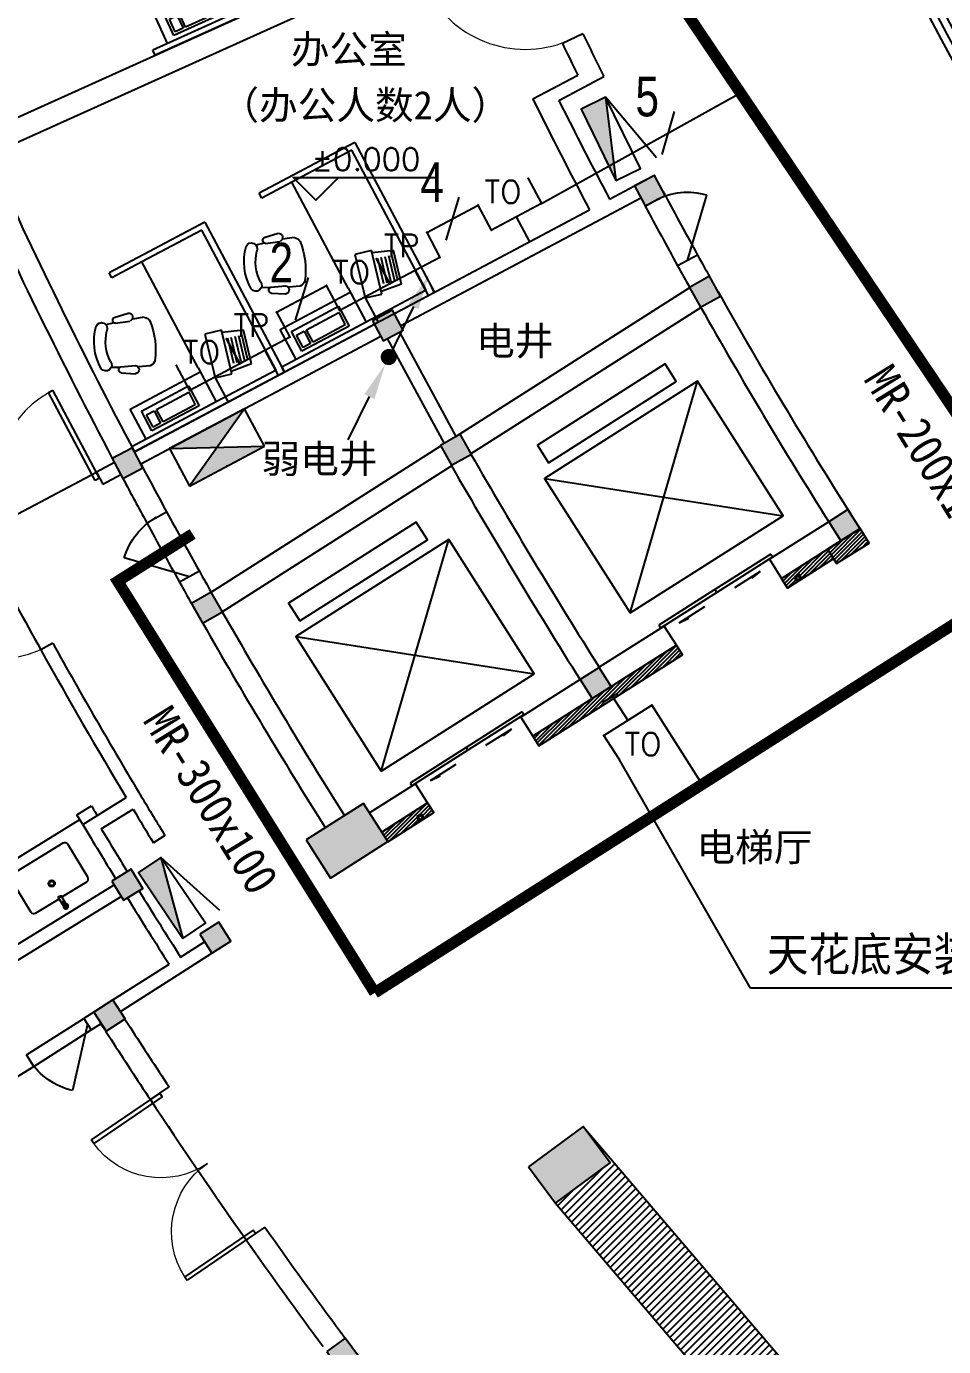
# Model space of a CAD drawing. Extents: x 13680 to 1640314, y -473492 to 65390.
# Drawn here: x 1358369 to 1366464, y -323624 to -311968 of the extents above; entities that cross this region are included whole.
import ezdxf
from ezdxf.enums import TextEntityAlignment as Align

# ---------------------------------------------------------------- set-up
doc = ezdxf.new("R2010")
doc.units = 0
doc.header["$LTSCALE"] = 1000
doc.header["$MEASUREMENT"] = 0
doc.linetypes.add('DASH', pattern=[0.35, 0.25, -0.1])
for name, color, linetype in [('0-桥架', 120, 'Continuous'), ('0-电气文字', 6, 'Continuous'), ('AXIS', 1, 'Continuous'), ('COLUMN', 255, 'Continuous'), ('DIM-照明', 3, 'Continuous'), ('door', 2, 'Continuous'), ('EQUIP-消防', 241, 'Continuous'), ('EQUIP-通讯', 6, 'Continuous'), ('PUB_HATCH', 8, 'Continuous'), ('S-提资20140812', 6, 'Continuous'), ('S-消防器材提资', 2, 'Continuous'), ('TEL_TEXT', 7, 'Continuous'), ('WALL', 255, 'Continuous'), ('WINDOW', 2, 'Continuous'), ('WIRE-照明', 120, 'Continuous'), ('卫生间洁具', 8, 'Continuous'), ('室外建筑', 8, 'Continuous'), ('装修家具', 8, 'Continuous')]:
    doc.layers.add(name, color=color, linetype=linetype)
doc.layers.add('04071 FF-TXT', color=3, linetype='Continuous', lineweight=25)
doc.styles.add('-宋体', font='', dxfattribs={"width": 1.3})
doc.styles.add('_TCH_DIM_T3', font='SIMPLEX', dxfattribs={"width": 0.705882, "bigfont": 'GBCBIG'})
doc.styles.add('_TEL_DIM', font='SIMPLEX', dxfattribs={"width": 0.8, "height": 3.5, "bigfont": 'HZTXT'})
doc.styles.add('IN-C', font='')
doc.styles.add('IN-E', font='simplex.shx')
doc.styles.get("Standard").update_dxf_attribs({"font": 'haiwenrs.shx', "bigfont": 'hztxt.shx'})
doc.styles.get('-宋体').set_extended_font_data('NSimSun')
doc.styles.get('IN-C').set_extended_font_data('SimSun')
doc.linetypes.add('FENCELINE1', pattern='A,0.25,-0.1,[133,ltypeshp.shx,S=0.1,R=0,X=-0.1,Y=0],-0.1,1', length=1.45)
doc.dimstyles.new('_TCH_ARROW&&100', dxfattribs={"dimtxt": 297.5, "dimasz": 200, "dimexe": 250, "dimexo": 300, "dimgap": 126.25, "dimtad": 1, "dimdec": 0, "dimzin": 0, "dimdsep": 46, "dimtxsty": '_TCH_DIM_T3', "dimcen": 0.09, "dimclrt": 7, "dimazin": 2, "dimtfac": 1, "dimtdec": 0, "dimtix": 1, "dimtmove": 2, "dimatfit": 3, "dimfxl": 1, "dimtolj": 1, "dimtzin": 0, "dimarcsym": 0})

# ---------------------------------------------------------------- blocks, each defined once
blk = doc.blocks.new('A$C59BC2475')
at = {"layer": '卫生间洁具', "color": 8}
for p, q in [((42, 238), (76, 162)), ((15, 226), (50, 150))]:
    blk.add_line(p, q, dxfattribs=at)
for radius in [28.6, 19]:
    blk.add_circle((120, 29), radius, dxfattribs=at)
for centre, radius, start, end in [((22, 247), 21.9, 303.7888, 284.8126), ((22, 247), 11.7, 310.7142, 277.8871), ((22, 247), 10.2, 312.6958, 275.9055), ((23, 245), 2.73, 24.3007, 204.3007), ((298, 344), 295, 199.8088, 208.7925), ((-234, 104), 295, 19.8088, 28.7925), ((42, 203), 2.73, 204.3007, 24.3007)]:
    blk.add_arc(centre, radius, start, end, dxfattribs=at)
at = {"layer": '卫生间洁具', "color": 8, "extrusion": (-1.1128e-26, -1.18513e-26, -1)}
for centre in [(59, 165), (59, 164), (63, 156)]:
    blk.add_ellipse(centre, major_axis=(-13.3, -6), ratio=0.448066, start_param=3.141593, end_param=6.283185, dxfattribs=at)
blk = doc.blocks.new('A$C3ECB1412')
at = {"layer": '装修家具', "color": 8}
for p, q in [((0, 1500), (0, 0)), ((0, 1500), (0, 0)), ((1500, 1500), (0, 1500)), ((0, 1500), (50, 1500)), ((50, 1444), (50, 844)), ((50, 1444), (1450, 1444)), ((1450, 1444), (1450, 844)), ((1500, 1500), (1500, 544)), ((201, 1278), (496, 1355)), ((244, 1263), (466, 1322)), ((250, 1237), (473, 1295)), ((496, 1355), (567, 1176)), ((201, 1278), (227, 1087)), ((205, 1083), (588, 1184)), ((259, 1205), (482, 1263)), ((268, 1171), (491, 1229)), ((276, 1140), (499, 1199)), ((588, 1184), (626, 1037)), ((243, 937), (205, 1083)), ((626, 1037), (243, 937)), ((50, 844), (50, 0)), ((50, 844), (50, 0)), ((390, 844), (50, 844)), ((350, 144), (350, 844)), ((390, 844), (1450, 844)), ((1450, 844), (1450, 544)), ((90, 695), (90, 223)), ((289, 695), (90, 695)), ((115, 670), (115, 347)), ((239, 670), (115, 670)), ((239, 347), (239, 670)), ((289, 223), (289, 695)), ((1008, 635), (1043, 536)), ((605, 480), (646, 383)), ((1081, 386), (1038, 507)), ((1132, 400), (1108, 527)), ((1450, 544), (1500, 544)), ((719, 246), (669, 365)), ((1088, 377), (1108, 304)), ((115, 347), (239, 347)), ((239, 323), (115, 323)), ((115, 323), (115, 248)), ((115, 248), (239, 248)), ((239, 248), (239, 323)), ((671, 223), (604, 333)), ((719, 236), (753, 168)), ((50, 144), (350, 144)), ((90, 223), (289, 223)), ((0, 0), (50, 0))]:
    blk.add_line(p, q, dxfattribs=at)
for centre, radius, start, end in [((1036, -39), 708, 96.8246, 125.3087), ((950, 594), 70.3, 35.575, 88.634), ((675, 488), 70.3, 133.4994, 186.5584), ((1074, 512), 36.8, 24.5799, 187.0599), ((639, 344), 36.8, 35.0735, 197.5535), ((1104, 401), 27.9, 213.3494, 358.8432), ((691, 242), 27.9, 223.2902, 8.784), ((797, 582), 394, 270.7801, 311.3533), ((1098, 254), 51.9, 322.3317, 140.7492), ((795, 137), 51.9, 81.3842, 259.8017), ((800, 575), 489, 268.3277, 313.8056)]:
    blk.add_arc(centre, radius, start, end, dxfattribs=at)
blk = doc.blocks.new('A$C03587EE0')
at = {"layer": '装修家具', "color": 8}
for p, q in [((452, 493), (71, 487)), ((478, 538), (131, 533)), ((458, 49), (78, 44)), ((486, 5), (138, 0))]:
    blk.add_line(p, q, dxfattribs=at)
for centre, radius, start, end in [((72, 433), 54, 90.7938, 166.8568), ((750, 275), 660, 161.17, 200.4176), ((178, 511), 57.9, 164.7793, 203.647), ((131, 524), 9, 90.7938, 164.7793), ((452, 439), 54, 24.9428, 90.7938), ((478, 529), 9, 16.8083, 90.7938), ((432, 515), 57.9, 328.4736, 16.8083), ((750, 275), 750, 166.8568, 194.7308), ((81, 266), 464, 336.6448, 24.9428), ((77, 98), 54, 194.7308, 270.7938), ((185, 23), 57.9, 157.9406, 196.8083), ((138, 9), 9, 196.8083, 270.7938), ((457, 103), 54, 270.7938, 336.6448), ((485, 14), 9, 270.7938, 344.7793), ((438, 27), 57.9, 344.7793, 33.114)]:
    blk.add_arc(centre, radius, start, end, dxfattribs=at)
blk = doc.blocks.new('A$C40867F42')
at = {"layer": '装修家具', "color": 8}
blk.add_lwpolyline([(-40032, -14249), (-38832, -14249), (-38832, -11763), (-40032, -11763)], close=True, dxfattribs=at)
at = {"layer": '装修家具', "color": 8, "xscale": -1}
for p, rotation in [((-39173, -11164), 90.793803449409), ((-40630, -12003), 180.7938034227225), ((-40630, -12749), 180.7938034227225), ((-40630, -13495), 180.7938034227225)]:
    blk.add_blockref('A$C03587EE0', p, dxfattribs=dict(at, rotation=rotation))
at = {"layer": '装修家具', "color": 8}
for p, rotation in [((-38234, -12003), 179.2061965576802), ((-38233, -12749), 179.2061965576802), ((-38233, -13495), 179.2061965576802), ((-39173, -14847), 89.20619653099655)]:
    blk.add_blockref('A$C03587EE0', p, dxfattribs=dict(at, rotation=rotation))
blk = doc.blocks.new('A$C0A380173')
at = {"layer": '装修家具', "color": 8, "xscale": -1, "rotation": 298.0000027539319}
for p in [(2411, -1838), (1087, -2542)]:
    blk.add_blockref('A$C3ECB1412', p, dxfattribs=at)
blk = doc.blocks.new('xfx-gz')
at = {"layer": 'S-消防器材提资'}
blk.add_hatch(color=8, dxfattribs=at).paths.add_polyline_path([(0, 240), (0, 0), (700, 0)])
at = {"layer": 'S-消防器材提资', "color": 8}
for p, q in [((678, 408), (0, 240)), ((0, 240), (700, 0))]:
    blk.add_line(p, q, dxfattribs=at)
blk.add_lwpolyline([(700, 0), (700, 240), (0, 240), (0, 0)], close=True, dxfattribs=at)
blk = doc.blocks.new('*D122')
at = {"layer": 'AXIS', "color": 0, "lineweight": -2, "transparency": 16777216}
for p, q in [((1348110, -308695), (1345758, -309379)), ((1350887, -316223), (1348654, -317231))]:
    blk.add_line(p, q, dxfattribs=at)
blk.add_arc((1402655, -292849), 59000, 196.39422, 204.10568, dxfattribs=at)
at = {"layer": 'AXIS', "color": 0, "transparency": 16777216}
for points in [[(1346022, -309510), (1346086, -309492), (1345998, -309309)], [(1348831, -316932), (1348770, -316959), (1348882, -317128)]]:
    blk.add_solid(points, dxfattribs=at)
at = {"layer": 'Defpoints', "color": 0, "transparency": 16777216}
for p in [(1402655, -292849), (1348398, -308612), (1346836, -311960), (1351161, -316099)]:
    blk.add_point(p, dxfattribs=at)
at = {"layer": 'AXIS', "color": 7, "transparency": 16777216, "insert": (1347560, -313174), "char_height": 297.5, "attachment_point": 5, "rotation": 290.25, "style": '_TCH_DIM_T3'}
blk.add_mtext('\\A1;8.1°', dxfattribs=at)
blk = doc.blocks.new('*D123')
at = {"layer": 'AXIS', "color": 0, "lineweight": -2, "transparency": 16777216}
for p, q in [((1350887, -316223), (1348654, -317231)), ((1354697, -323284), (1352629, -324596))]:
    blk.add_line(p, q, dxfattribs=at)
blk.add_arc((1402655, -292849), 59000, 204.49413, 212.20578, dxfattribs=at)
at = {"layer": 'AXIS', "color": 0, "transparency": 16777216}
for points in [[(1348934, -317324), (1348995, -317296), (1348882, -317128)], [(1352761, -324276), (1352705, -324311), (1352840, -324462)]]:
    blk.add_solid(points, dxfattribs=at)
at = {"layer": 'Defpoints', "color": 0, "transparency": 16777216}
for p in [(1402655, -292849), (1351161, -316099), (1350086, -319634), (1354951, -323123)]:
    blk.add_point(p, dxfattribs=at)
at = {"layer": 'AXIS', "color": 7, "transparency": 16777216, "insert": (1350973, -320735), "char_height": 297.5, "attachment_point": 5, "rotation": 298.35, "style": '_TCH_DIM_T3'}
blk.add_mtext('\\A1;8.1°', dxfattribs=at)
blk = doc.blocks.new('*D124')
at = {"layer": 'AXIS', "color": 0, "lineweight": -2, "transparency": 16777216}
for p, q in [((1354697, -323284), (1352629, -324596)), ((1356966, -326595), (1354996, -328050))]:
    blk.add_line(p, q, dxfattribs=at)
blk.add_arc((1402655, -292849), 59000, 212.59422, 216.25576, dxfattribs=at)
at = {"layer": 'AXIS', "color": 0, "transparency": 16777216}
for points in [[(1352919, -324649), (1352975, -324613), (1352840, -324462)], [(1355105, -327721), (1355051, -327761), (1355197, -327902)]]:
    blk.add_solid(points, dxfattribs=at)
at = {"layer": 'Defpoints', "color": 0, "transparency": 16777216}
for p in [(1402655, -292849), (1354951, -323123), (1353598, -325627), (1357208, -326417)]:
    blk.add_point(p, dxfattribs=at)
at = {"layer": 'AXIS', "color": 7, "transparency": 16777216, "insert": (1354215, -326048), "char_height": 297.5, "attachment_point": 5, "rotation": 304.425, "style": '_TCH_DIM_T3'}
blk.add_mtext('\\A1;4.05°', dxfattribs=at)
blk = doc.blocks.new('*D125')
at = {"layer": 'AXIS', "color": 0, "lineweight": -2, "transparency": 16777216}
for p, q in [((1356966, -326595), (1354996, -328050)), ((1359464, -329738), (1357601, -331329))]:
    blk.add_line(p, q, dxfattribs=at)
blk.add_arc((1402655, -292849), 59000, 216.6442, 220.30638, dxfattribs=at)
at = {"layer": 'AXIS', "color": 0, "transparency": 16777216}
for points in [[(1355289, -328082), (1355343, -328043), (1355197, -327902)], [(1357687, -330993), (1357636, -331036), (1357792, -331167)]]:
    blk.add_solid(points, dxfattribs=at)
at = {"layer": 'Defpoints', "color": 0, "transparency": 16777216}
for p in [(1402655, -292849), (1357208, -326417), (1356036, -329010), (1359692, -329543)]:
    blk.add_point(p, dxfattribs=at)
at = {"layer": 'AXIS', "color": 7, "transparency": 16777216, "insert": (1356681, -329386), "char_height": 297.5, "attachment_point": 5, "rotation": 308.4753, "style": '_TCH_DIM_T3'}
blk.add_mtext('\\A1;4.05°', dxfattribs=at)
blk = doc.blocks.new('*D126')
at = {"layer": 'AXIS', "color": 0, "lineweight": -2, "transparency": 16777216}
for p, q in [((1359464, -329738), (1357601, -331329)), ((1362177, -332696), (1360431, -334414))]:
    blk.add_line(p, q, dxfattribs=at)
blk.add_arc((1402655, -292849), 59000, 220.69483, 224.35579, dxfattribs=at)
at = {"layer": 'AXIS', "color": 0, "transparency": 16777216}
for points in [[(1357896, -331340), (1357947, -331297), (1357792, -331167)], [(1360493, -334073), (1360446, -334120), (1360609, -334239)]]:
    blk.add_solid(points, dxfattribs=at)
at = {"layer": 'Defpoints', "color": 0, "transparency": 16777216}
for p in [(1402655, -292849), (1359692, -329543), (1358707, -332213), (1362391, -332485)]:
    blk.add_point(p, dxfattribs=at)
at = {"layer": 'AXIS', "color": 7, "transparency": 16777216, "insert": (1359376, -332542), "char_height": 297.5, "attachment_point": 5, "rotation": 312.5253, "style": '_TCH_DIM_T3'}
blk.add_mtext('\\A1;4.05°', dxfattribs=at)
blk = doc.blocks.new('*D127')
at = {"layer": 'AXIS', "color": 0, "lineweight": -2, "transparency": 16777216}
for p, q in [((1362177, -332696), (1360431, -334414)), ((1365093, -335455), (1363472, -337293))]:
    blk.add_line(p, q, dxfattribs=at)
blk.add_arc((1402655, -292849), 59000, 224.74423, 228.40578, dxfattribs=at)
at = {"layer": 'AXIS', "color": 0, "transparency": 16777216}
for points in [[(1360726, -334405), (1360774, -334358), (1360609, -334239)], [(1363510, -336948), (1363466, -336998), (1363638, -337105)]]:
    blk.add_solid(points, dxfattribs=at)
at = {"layer": 'Defpoints', "color": 0, "transparency": 16777216}
for p in [(1402655, -292849), (1362391, -332485), (1361596, -335218), (1365291, -335230)]:
    blk.add_point(p, dxfattribs=at)
at = {"layer": 'AXIS', "color": 7, "transparency": 16777216, "insert": (1362287, -335499), "char_height": 297.5, "attachment_point": 5, "rotation": 316.575, "style": '_TCH_DIM_T3'}
blk.add_mtext('\\A1;4.05°', dxfattribs=at)
blk = doc.blocks.new('*D128')
at = {"layer": 'AXIS', "color": 0, "lineweight": -2, "transparency": 16777216}
for p, q in [((1365093, -335455), (1363472, -337293)), ((1368195, -338002), (1366709, -339949))]:
    blk.add_line(p, q, dxfattribs=at)
blk.add_arc((1402655, -292849), 59000, 228.79422, 232.45578, dxfattribs=at)
at = {"layer": 'AXIS', "color": 0, "transparency": 16777216}
for points in [[(1363766, -337262), (1363810, -337212), (1363638, -337105)], [(1366722, -339602), (1366682, -339655), (1366861, -339750)]]:
    blk.add_solid(points, dxfattribs=at)
at = {"layer": 'Defpoints', "color": 0, "transparency": 16777216}
for p in [(1402655, -292849), (1365291, -335230), (1368377, -337763), (1364691, -338012)]:
    blk.add_point(p, dxfattribs=at)
at = {"layer": 'AXIS', "color": 7, "transparency": 16777216, "insert": (1365400, -338244), "char_height": 297.5, "attachment_point": 5, "rotation": 320.625, "style": '_TCH_DIM_T3'}
blk.add_mtext('\\A1;4.05°', dxfattribs=at)
blk = doc.blocks.new('*D134')
at = {"layer": 'AXIS', "color": 0, "lineweight": -2, "transparency": 16777216}
for p, q in [((1345855, -292849), (1342605, -292849)), ((1393769, -348949), (1393261, -352159))]:
    blk.add_line(p, q, dxfattribs=at)
blk.add_arc((1402655, -292849), 59800, 180.19165, 260.80826, dxfattribs=at)
at = {"layer": 'AXIS', "color": 0, "transparency": 16777216}
for points in [[(1342822, -293049), (1342889, -293049), (1342855, -292849)], [(1393108, -351848), (1393097, -351914), (1393300, -351912)]]:
    blk.add_solid(points, dxfattribs=at)
at = {"layer": 'Defpoints', "color": 0, "transparency": 16777216}
for p in [(1346155, -292849), (1402655, -292849), (1349373, -319997), (1393816, -348653)]:
    blk.add_point(p, dxfattribs=at)
at = {"layer": 'AXIS', "color": 7, "transparency": 16777216, "insert": (1357392, -331507), "char_height": 297.5, "attachment_point": 5, "rotation": 310.5, "style": '_TCH_DIM_T3'}
blk.add_mtext('\\A1;81°', dxfattribs=at)
blk = doc.blocks.new('*D148')
at = {"layer": 'AXIS', "color": 0, "lineweight": -2, "transparency": 16777216}
for p, q in [((1363455, -292849), (1366705, -292849)), ((1396523, -331566), (1397031, -328356))]:
    blk.add_line(p, q, dxfattribs=at)
blk.add_arc((1402655, -292849), 36200, 180.3166, 260.6833, dxfattribs=at)
at = {"layer": 'AXIS', "color": 0, "transparency": 16777216}
for points in [[(1366422, -293049), (1366489, -293049), (1366455, -292849)], [(1396800, -328538), (1396789, -328604), (1396992, -328603)]]:
    blk.add_solid(points, dxfattribs=at)
at = {"layer": 'Defpoints', "color": 0, "transparency": 16777216}
for p in [(1363155, -292849), (1402655, -292849), (1370401, -309283), (1396476, -331862)]:
    blk.add_point(p, dxfattribs=at)
at = {"layer": 'AXIS', "color": 7, "transparency": 16777216, "insert": (1375337, -316180), "char_height": 297.5, "attachment_point": 5, "rotation": 310.5, "style": '_TCH_DIM_T3'}
blk.add_mtext('\\A1;81°', dxfattribs=at)
blk = doc.blocks.new('$DorLib2D$00000130')
at = {"color": 0, "linetype": 'Continuous'}
for p, q in [((-0.533, 0.66), (-0.533, 0.513)), ((0, 0.66), (-0.533, 0.66)), ((0, 0.513), (0, 0.66)), ((0.533, 0.66), (0, 0.66)), ((0.533, 0.66), (0.533, 0.513)), ((0, 0.513), (-0.533, 0.513)), ((0.533, 0.513), (0, 0.513)), ((-0.385, 0.269), (-0.14, 0.269)), ((-0.385, 0.269), (-0.3, 0.214)), ((-0.3, 0.214), (-0.3, 0.269)), ((0.385, 0.269), (0.14, 0.269)), ((0.3, 0.214), (0.3, 0.269)), ((0.385, 0.269), (0.3, 0.214))]:
    blk.add_line(p, q, dxfattribs=at)
blk = doc.blocks.new('$DorLib2D$00000001')
for p, q in [((0.45, 0.975), (0.5, 0.975)), ((0.45, 0), (0.45, 0.975)), ((0.5, 0), (0.5, 0.975)), ((0.5, 0), (0.45, 0))]:
    blk.add_line(p, q)
at = {"lineweight": 13}
blk.add_arc((0.475, 0), 0.975, 91.4693, 180, dxfattribs=at)
blk = doc.blocks.new('$DorLib2D$00000114')
at = {"color": 0}
blk.add_line((0.5, 0), (-0.207, 0.707), dxfattribs=at)
blk.add_arc((0.5, 0), 1, 135, 180, dxfattribs=at)
blk = doc.blocks.new('$DorLib2D$00000002')
for p, q in [((-0.5, 0), (-0.5, 0.4875)), ((-0.475, 0.4875), (-0.5, 0.4875)), ((-0.475, 0), (-0.475, 0.4875)), ((0.475, 0), (0.475, 0.4875)), ((0.475, 0.4875), (0.5, 0.4875)), ((0.5, 0), (0.5, 0.4875)), ((-0.5, 0), (-0.475, 0)), ((0.5, 0), (0.475, 0))]:
    blk.add_line(p, q)
at = {"lineweight": 13}
for centre, start, end in [((-0.4875, 0), 0, 88.53072), ((0.4875, 0), 91.46928, 180)]:
    blk.add_arc(centre, 0.4875, start, end, dxfattribs=at)
blk = doc.blocks.new('_FZH')
blk.add_lwpolyline([(-0.5, -0.5), (0.5, -0.5), (0.5, 0.5), (-0.5, 0.5)], close=True)
at = {"layer": 'PUB_HATCH'}
blk.add_solid([(-0.5, -0.5), (0.5, -0.5), (-0.5, 0.5), (0.5, 0.5)], dxfattribs=at)
blk = doc.blocks.new('A$C00DD16A7')
at = {"layer": 'WALL'}
h = blk.add_hatch(dxfattribs=at)
h.set_pattern_fill('ANSI31', color=8, scale=15)
h.set_pattern_definition([(45, (-30687.793, -41431.23), (-16.83798, 16.83798), [])])
h.paths.add_polyline_path([(-1654, -1393), (-1680, -1351), (-1638, -1324), (-1611, -1366), (-1527, -1313), (-1581, -1228), (-1986, -1485), (-1932, -1570)])
h.paths.add_polyline_path([(-652, -639), (-598, -723), (-28, -361), (-39, -345), (88, -264), (98, -281), (668, 81), (615, 165)])
h.paths.add_polyline_path([(1597, 670), (1681, 723), (1654, 766), (1697, 792), (1723, 750), (2002, 927), (1949, 1012), (1544, 755)])
at = {"layer": 'WALL', "color": 2}
for points in [[(1544, 755), (1949, 1012), (2002, 927), (1597, 670)], [(-598, -723), (668, 81), (615, 165), (-652, -639)], [(-1932, -1570), (-1527, -1313), (-1581, -1228), (-1986, -1485)]]:
    blk.add_lwpolyline(points, close=True, dxfattribs=at)
for points in [[(1654, 766), (1681, 723), (1723, 750), (1697, 792), (1654, 766)], [(-39, -345), (-28, -361), (98, -281), (88, -264), (-39, -345)], [(-1680, -1351), (-1654, -1393), (-1611, -1366), (-1638, -1324), (-1680, -1351)]]:
    blk.add_lwpolyline(points, dxfattribs=at)
at = {"layer": 'WALL', "color": 1}
for centre in [(1689, 758), (-1646, -1358)]:
    blk.add_circle(centre, 15, dxfattribs=at)
blk = doc.blocks.new('A$C3F8F24B0')
at = {"layer": 'WALL'}
h = blk.add_hatch(dxfattribs=at)
h.set_pattern_fill('ANSI31', color=8, scale=15)
h.set_pattern_definition([(45, (-136182.277, -35183.407), (-16.8379802, 16.8379802), [])])
h.paths.add_polyline_path([(0, 127), (80, 0), (368, 182), (287, 309)])
at = {"layer": 'WALL', "color": 2}
blk.add_lwpolyline([(0, 127), (80, 0), (368, 182), (287, 309), (0, 127)], dxfattribs=at)
blk = doc.blocks.new('bg')
blk.add_lwpolyline([(2, 2), (0, 0), (-2, 2), (10.82, 2)])
at = {"color": 7, "style": 'IN-E'}
blk.add_attdef('LEVEL', (2, 2.61), '', height=2, dxfattribs=at)
blk = doc.blocks.new('$equip$00001847')
for p, q in [((-0.5, 0.499), (-0.5, 0.999)), ((0.5, 0.999), (0.5, 0.499)), ((0.5, 0.499), (-0.5, 0.499)), ((0, 0.5), (0, 0))]:
    blk.add_line(p, q)
for p in [(-0.5, 0.999), (0.5, 0.999), (-0.5, 0.499), (0.5, 0.499), (0, 0)]:
    blk.add_point(p)
at = {"color": 7, "style": '_TEL_DIM'}
blk.add_attdef('$TEXT$', text='', height=0.4, dxfattribs=at).set_placement((0, 0.999), align=Align.MIDDLE_CENTER)
at = {"color": 7, "style": '_TEL_DIM', "flags": 1}
blk.add_attdef('A', text='', height=0.00002, dxfattribs=at).set_placement((0, 0), align=Align.MIDDLE_CENTER)
blk = doc.blocks.new('$equip$00001921')
for p, q in [((0.65, 0.325), (-0.65, 0.325)), ((0.65, 0.325), (-0.65, -0.325)), ((-0.65, 0.325), (0.65, -0.325)), ((-0.65, 0.325), (-0.65, -0.325)), ((0.65, -0.325), (0.65, 0.325)), ((-0.65, -0.325), (0.65, -0.325))]:
    blk.add_line(p, q)
for p in [(0, 0.325), (-0.65, 0), (0.65, 0), (0, -0.325)]:
    blk.add_point(p)
for points in [[(-0.65, 0.325), (0, 0), (0.65, 0.325)], [(0, 0), (-0.65, -0.325), (0.65, -0.325)]]:
    blk.add_solid(points)
at = {"layer": 'TEL_TEXT', "style": '_TEL_DIM', "flags": 1}
blk.add_attdef('A', text='', height=0.00002, dxfattribs=at).set_placement((0, 0), align=Align.MIDDLE_CENTER)
blk = doc.blocks.new('$TelecSys$00000095')
blk.add_line((0.4, 0.4), (-0.4, -0.4))
at = {"width": 0.8}
blk.add_attdef('N', text='', height=1, dxfattribs=at).set_placement((-0.017, 1.056), align=Align.MIDDLE)
blk = doc.blocks.new('$TelecSys$00000081')
for p, q in [((0.104, 0.104), (0.104, 0.104)), ((-0.104, -0.104), (-0.104, -0.104)), ((-1.15, -1.15), (-0.55, -0.55))]:
    blk.add_line(p, q)
at = {"const_width": 0.142}
blk.add_lwpolyline([(0.071, 0, 1), (-0.071, 0, 1)], format="xyb", close=True, dxfattribs=at)
blk.add_solid([(-0.62, -0.48), (-0.48, -0.62), (-0.1, -0.1)])
at = {"width": 0.8, "flags": 9}
blk.add_attdef('A', (0, 0), '', height=0.00002, rotation=180, dxfattribs=at)
blk = doc.blocks.new('$TelecSys$00000079')
for p, q in [((0.7, 0.7), (0, 0)), ((0.104, 0.104), (0.104, 0.104)), ((-0.104, -0.104), (-0.104, -0.104))]:
    blk.add_line(p, q)
at = {"const_width": 0.142}
blk.add_lwpolyline([(-0.071, 0, 1), (0.071, 0, 1)], format="xyb", close=True, dxfattribs=at)
blk.add_solid([(0.63, 0.77), (0.77, 0.63), (1.15, 1.15)])
at = {"width": 0.8, "flags": 9}
blk.add_attdef('A', (0, 0), '', height=0.00002, dxfattribs=at)

msp = doc.modelspace()

# ---------------------------------------------------------------- hatches: boundary and pattern name
at = {"layer": 'WALL'}
h = msp.add_hatch(dxfattribs=at)
h.set_pattern_fill('ANSI31', color=0, scale=30)
h.set_pattern_definition([(45, (1238865.16, -519110.95), (-33.67596, 33.67596), [])])
h.paths.add_polyline_path([(1367310.404, -327361.834), (1367758.17, -326921.047), (1363543.11, -321985.845), (1363037.703, -322359.144)])

# ---------------------------------------------------------------- linework, layer by layer
at = {"layer": '0-桥架', "color": 120, "const_width": 100}
for points in [[(1359893.121, -297512.816), (1361606.13, -304741.833), (1364027.618, -311598.598), (1370045.082, -320537.874), (1376311.97, -326301.802), (1382513.417, -330517.069), (1390785.236, -333938.303)], [(1359835.89, -316449.216), (1359174.588, -316866.897), (1361443.797, -320500.354)], [(1361443.797, -320500.354), (1367473.153, -316660.993)]]:
    msp.add_lwpolyline(points, dxfattribs=at)
at = {"layer": '0-电气文字', "color": 6, "linetype": 'Continuous'}
for p, q in [((1364760.396, -320460.116), (1363600.556, -318438.563)), ((1366966.601, -320460.116), (1364760.396, -320460.116))]:
    msp.add_line(p, q, dxfattribs=at)
at = {"layer": 'door'}
for p, q in [((1358192.302, -316324.584), (1358986.955, -315902.059)), ((1358368.887, -321048.304), (1358875.484, -320726.808)), ((1358433.187, -321149.623), (1358939.783, -320828.127))]:
    msp.add_line(p, q, dxfattribs=at)
for centre, radius, start, end in [((1402655.127, -292848.656), 44000.094, 208.0716018, 208.8529123), ((1402655.127, -292848.656), 43800.094, 208.069818, 208.8546961), ((1402655.055, -292848.7), 49200.009, 208.5331751, 209.2319084), ((1402655.055, -292848.7), 49000.009, 208.5317492, 209.2333344), ((1402654.964, -292848.963), 50560, 208.1234915, 209.1434062), ((1402655.046, -292848.703), 51800, 213.5061566, 215.1653591)]:
    msp.add_arc(centre, radius, start, end, dxfattribs=at)
at = {"layer": 'WALL', "color": 0}
for p, q in [((1358137.434, -312839.506), (1362512.171, -310864.239)), ((1358219.737, -313021.786), (1362594.577, -311046.473)), ((1363280.274, -312033.783), (1363099.48, -312119.333)), ((1362838.477, -312608.341), (1363235.961, -312396.995)), ((1363068.632, -312621.874), (1363466.088, -312410.543)), ((1363516.275, -313493.777), (1363913.604, -313282.514)), ((1363484.178, -313646.752), (1363793.143, -313482.472)), ((1363831.195, -313553.982), (1363919.245, -313506.25)), ((1364006.939, -313458.711), (1364007.026, -313458.664)), ((1361617.72, -314503.256), (1363339.685, -313587.672)), ((1361673.872, -314609.309), (1363484.178, -313646.752)), ((1364292.974, -313986.143), (1364117.143, -314081.461)), ((1362158.976, -315587.602), (1364223.922, -314274.262)), ((1362293.861, -315738.838), (1364321.916, -314448.96)), ((1359322.254, -315723.778), (1361441.13, -314597.151)), ((1359378.404, -315829.831), (1361497.282, -314703.203)), ((1361554.509, -314723.693), (1362055.833, -315649.136)), ((1361660.566, -314667.538), (1362158.976, -315587.602)), ((1363698.212, -317146.486), (1364292.655, -315099.757)), ((1359998.652, -316961.605), (1362026.426, -315671.906)), ((1359145.63, -315817.69), (1358986.955, -315902.059)), ((1360097.551, -317135.728), (1362121.289, -315848.597)), ((1358986.955, -315902.059), (1359043.292, -316008.013)), ((1359043.292, -316008.013), (1359201.783, -315923.742)), ((1362942.585, -315958.424), (1365048.282, -316287.819)), ((1359430.846, -316349.947), (1359605.971, -316253.342)), ((1365451.131, -316340.588), (1364927.463, -316672.918)), ((1365727.098, -316402.329), (1365727.162, -316402.288)), ((1361501.65, -318543.537), (1362096.093, -316496.807)), ((1365034.629, -316841.783), (1365558.233, -316509.494)), ((1364927.463, -316672.918), (1365034.629, -316841.783)), ((1359895.781, -316778.709), (1359720.655, -316875.314)), ((1363998.703, -317262.327), (1363424.693, -317626.605)), ((1364105.868, -317431.193), (1363998.703, -317262.327)), ((1360746.023, -317355.475), (1362851.72, -317684.869)), ((1358601.01, -317414.035), (1358495.681, -317471.541)), ((1363531.672, -317795.588), (1364105.868, -317431.193)), ((1363255.826, -317733.771), (1362732.046, -318066.172)), ((1362839.211, -318235.038), (1363362.807, -317902.754)), ((1362732.046, -318066.172), (1362839.211, -318235.038)), ((1361803.285, -318655.582), (1361398.261, -318912.618)), ((1361910.45, -318824.447), (1361803.285, -318655.582)), ((1358866.182, -319013.112), (1359249.492, -318777.299)), ((1358813.784, -318927.939), (1358942.728, -318848.612)), ((1359030.071, -319053.177), (1359311.157, -318880.252)), ((1361505.426, -319081.483), (1361910.45, -318824.447)), ((1358866.182, -319013.112), (1358813.784, -318927.939)), ((1359592.065, -319112.632), (1359489.615, -319175.115)), ((1357744.709, -320407.498), (1359142.868, -319547.345)), ((1357858.691, -320478.266), (1359205.746, -319649.553)), ((1359729.941, -320184.553), (1359941.452, -320050.324)), ((1359743.689, -320317.953), (1360005.751, -320151.644)), ((1359133.13, -320563.301), (1359628.621, -320248.853)), ((1359198.144, -320664.166), (1359743.689, -320317.953)), ((1359046.211, -320618.461), (1358875.484, -320726.808)), ((1358875.484, -320726.808), (1358939.783, -320828.127)), ((1358939.783, -320828.127), (1359026.351, -320773.19)), ((1358433.187, -321149.623), (1358368.887, -321048.304)), ((1358267.096, -321255.027), (1358433.187, -321149.623)), ((1359462.833, -321443.68), (1359628, -321330.86)), ((1360474.062, -322569.48), (1360308.896, -322682.3))]:
    msp.add_line(p, q, dxfattribs=at)
for points in [[(1362978.142, -315819.738), (1364104.896, -315103.103), (1364006.114, -314947.79), (1362879.36, -315664.425)], [(1363698.212, -317146.486), (1365048.282, -316287.819), (1364292.655, -315099.757), (1362942.585, -315958.424)], [(1360781.58, -317216.789), (1361908.334, -316500.154), (1361809.552, -316344.841), (1360682.798, -317061.476)], [(1361501.65, -318543.537), (1362851.72, -317684.869), (1362096.093, -316496.807), (1360746.023, -317355.475)]]:
    msp.add_lwpolyline(points, close=True, dxfattribs=at)
for centre, radius, start, end in [((1402655.046, -292848.703), 43800, 205.9773322, 206.5268628), ((1402655.046, -292848.703), 44000, 205.974359, 206.3772423), ((1402655.046, -292848.703), 44450, 206.393675, 207.8117784), ((1402655.046, -292848.703), 44250, 206.5418471, 207.8109277), ((1402655.055, -292848.7), 49000.008, 204.5327937, 207.8292547), ((1402655.055, -292848.7), 49200.008, 204.5323196, 207.7837736), ((1402655.127, -292848.656), 43800.094, 207.8089906, 207.8094749), ((1402655.127, -292848.656), 43800.094, 208.0184887, 208.069818), ((1402655.127, -292848.656), 44000.094, 207.9661201, 208.0182197), ((1402655.127, -292848.656), 44000.094, 208.0703226, 208.0716018), ((1402655.127, -292848.656), 43800.094, 208.8546962, 209.1892232), ((1402655.127, -292848.656), 44000.094, 208.8529123, 209.135909), ((1402655.127, -292848.656), 43800.094, 209.3429653, 212.3243806), ((1402655.127, -292848.656), 44000.094, 209.400738, 212.2697781), ((1409249.59, -288769.773), 54153.836, 209.8760774, 212.1994215), ((1402655.055, -292848.7), 49000.009, 207.9695711, 208.5317491), ((1409249.59, -288769.773), 54353.836, 209.8806711, 212.2001595), ((1402655.055, -292848.7), 49200.009, 208.0166834, 208.5331752), ((1402655.127, -292848.656), 43800.094, 212.4756193, 212.5308077), ((1402655.055, -292848.7), 49000.009, 209.2333344, 209.4787024), ((1402655.055, -292848.7), 49200.009, 209.2319084, 209.4818452), ((1402655.055, -292848.7), 49200.009, 209.525918, 209.6016168), ((1402655.055, -292848.7), 49200.008, 209.6016168, 209.6706323), ((1402655.055, -292848.7), 49000.008, 209.7128547, 212.1661365), ((1402655.055, -292848.7), 49200.008, 209.714755, 212.1670872), ((1402654.964, -292848.963), 50560, 209.1434062, 210.8520578), ((1402654.964, -292848.963), 50440, 209.1446194, 210.9192967), ((1402654.964, -292848.963), 50440, 210.9192967, 211.3786337), ((1402782.723, -292770.365), 51010, 210.7463229, 210.8586564), ((1402654.964, -292848.963), 50560, 210.9880543, 211.3786337), ((1402654.964, -292848.963), 51010, 210.8586564, 211.4876838), ((1402654.964, -292848.963), 50890, 210.9920226, 211.487419), ((1402654.964, -292848.963), 50890, 211.7125941, 212.4898723), ((1402654.964, -292848.963), 51010, 211.7123292, 212.4896608), ((1402655.046, -292848.703), 51800, 212.6212197, 212.8043622), ((1402655.046, -292848.703), 51600, 212.7101252, 212.8043622), ((1402655.046, -292848.703), 51600, 212.8043622, 213.5029411), ((1402655.046, -292848.703), 51800, 212.8043622, 213.5061568), ((1402655.046, -292848.703), 51600, 215.1685747, 216.4499786), ((1402655.046, -292848.703), 51800, 215.165359, 216.4499786), ((1402655.046, -292848.703), 51600, 216.4499786, 216.5105286)]:
    msp.add_arc(centre, radius, start, end, dxfattribs=at)
at = {"layer": 'WINDOW'}
for p, q in [((1363282.68, -321680.921), (1368018.6, -327225.971)), ((1363037.703, -322359.144), (1367310.404, -327361.834))]:
    msp.add_line(p, q, dxfattribs=at)
for centre, radius, start, end in [((1402655.046, -292848.703), 40800, 179.4382911, 261.560645), ((1402655.046, -292848.703), 40867, 179.5331502, 261.4657858), ((1402655.046, -292848.703), 41000, 179.7205305, 261.2784055), ((1402655.046, -292848.703), 40933, 179.6262886, 261.3726474), ((1402633.483, -292867.12), 54971.642, 212.5000634, 228.4999365), ((1402655.046, -292848.703), 54800, 212.6091091, 224.3409018)]:
    msp.add_arc(centre, radius, start, end, dxfattribs=at)
at = {"layer": 'WINDOW', "linetype": 'FENCELINE1', "ltscale": 0.5}
msp.add_arc((1402633.483, -292867.12), 54871.642, 212.5000634, 228.4999365, dxfattribs=at)
at = {"layer": 'WIRE-照明'}
for p, q in [((1362914.22, -313531.318), (1364671.352, -312554.9)), ((1364022.453, -318170.229), (1364334.205, -318659.806))]:
    msp.add_line(p, q, dxfattribs=at)
at = {"layer": 'WIRE-照明', "linetype": 'Continuous'}
for p, q in [((1361901.86, -313786.457), (1362355.379, -313545.317)), ((1360576.651, -314491.084), (1361018.913, -314255.929))]:
    msp.add_line(p, q, dxfattribs=at)
at = {"layer": '卫生间洁具', "color": 9}
msp.add_line((1357303.263, -319915.921), (1358839.979, -318970.528), dxfattribs=at)
msp.add_lwpolyline([(1358688.129, -319650.996), (1358901.397, -319519.789, 0.414213562), (1358911.229, -319478.517), (1358733.07, -319188.932, 0.414213562), (1358691.799, -319179.1), (1358240.387, -319456.818, 0.414213562), (1358230.555, -319498.09), (1358408.714, -319787.675, 0.414213562), (1358449.985, -319797.507), (1358663.253, -319666.3)], format="xyb", dxfattribs=at)
at = {"layer": '室外建筑', "linetype": 'DASH', "ltscale": 2}
for radius, start, end in [(55400, 179.1726169, 261.8263191), (40400, 178.8653855, 262.1335564)]:
    msp.add_arc((1402655.046, -292848.703), radius, start, end, dxfattribs=at)

# ---------------------------------------------------------------- block references
at = {"layer": '04071 FF-TXT', "color": 9}
ref = msp.add_blockref('bg', (1360924.805, -313501.741), dxfattribs=dict(at, xscale=100, yscale=100, zscale=100))
ref.add_attrib('LEVEL', '%%P0.000', (1360887.075, -313241.201), dxfattribs={"layer": '0', "color": 7, "height": 200, "style": 'IN-E'})
at = {"layer": 'COLUMN', "linetype": 'ByBlock'}
for p, xscale, yscale, zscale, rotation in [((1363872.227, -313417.993), 199.9999999999668, 199.9999999999668, 199.9999999999668, 297.9002575171574), ((1364358.544, -314309.934), 200, 200, 200, 299.2660942281433), ((1361559.869, -314607.702), 200.000000000017, 200.000000000017, 200.000000000017, 297.8999966973056), ((1362160.023, -315705.158), 200.0000000000053, 200.0000000000053, 200.0000000000053, 299.4412562662122), ((1359262.246, -315824.231), 199.9999999999772, 199.9999999999772, 199.9999999999772, 297.9002302408219), ((1365589.096, -316371.5), 199.9999999999844, 199.9999999999844, 199.9999999999844, 302.39999994225), ((1359962.161, -317099.964), 200.0000000000154, 200.0000000000154, 200.0000000000154, 299.5982751537888), ((1363393.671, -317764.759), 200.0000000000074, 200.0000000000074, 200.0000000000074, 302.399772613731), ((1359259.479, -319546.05), 200.0000000000037, 200.0000000000037, 200.0000000000037, 301.5999999656761), ((1360036.601, -320013.628), 199.9999999999584, 199.9999999999584, 199.9999999999584, 302.3997958844213), ((1359102.861, -320700.92), 199.9999999999888, 199.9999999999888, 199.9999999999888, 302.804362170094), ((1361161.238, -323688.594), 199.9999999999776, 199.9999999999776, 199.9999999999776, 306.4499785940051)]:
    msp.add_blockref('_FZH', p, dxfattribs=dict(at, xscale=xscale, yscale=yscale, zscale=zscale, rotation=rotation))
at = {"layer": 'COLUMN', "yscale": 600.0000000000873}
for p, xscale, zscale, rotation in [((1361198.545, -319157.799), 399.9999999999688, 600.0000000000781, 302.39999994225), ((1363160.192, -322020.032), 400.0000000000468, 600.0000000000948, 306.449978594037)]:
    msp.add_blockref('_FZH', p, dxfattribs=dict(at, xscale=xscale, zscale=zscale, rotation=rotation))
at = {"layer": 'DIM-照明'}
ref = msp.add_blockref('$TelecSys$00000095', (1364033.353, -312909.429), dxfattribs=dict(at, xscale=350, yscale=350, zscale=350, rotation=29.06043347102783))
ref.add_attrib('N', '5', dxfattribs={"layer": '0', "color": 7, "height": 350, "width": 0.8}).set_placement((1363848.572, -312589.456), align=Align.MIDDLE)
ref = msp.add_blockref('$TelecSys$00000095', (1362128.62, -313665.887), dxfattribs=dict(at, xscale=350, yscale=350, zscale=350, rotation=28.00000427092836))
ref.add_attrib('N', '4', dxfattribs={"layer": '0', "color": 7, "height": 350, "width": 0.8}).set_placement((1361949.792, -313342.55), align=Align.MIDDLE)
ref = msp.add_blockref('$TelecSys$00000095', (1360797.782, -314373.506), dxfattribs=dict(at, xscale=350, yscale=350, zscale=350, rotation=28.00000430953947))
ref.add_attrib('N', '2', dxfattribs={"layer": '0', "color": 7, "height": 350, "width": 0.8}).set_placement((1360618.954, -314050.169), align=Align.MIDDLE)
at = {"layer": 'door'}
for name, p, xscale, yscale, zscale, rotation in [('$DorLib2D$00000001', (1362976.015, -311624.604), 999.999999999994, 999.999999999994, 200, 115.3232566040217), ('$DorLib2D$00000114', (1364062.084, -313770.063), 599.9999999999872, 599.9999999999872, 599.9999999999872, 298.4622570817658), ('$DorLib2D$00000001', (1358617.797, -316166.298), 899.9999999999942, 899.9999999999942, 120, 28.00000275393619), ('$DorLib2D$00000114', (1359663.313, -316564.328), -599.999999999998, 600, 200, 118.8825417627371), ('$DorLib2D$00000001', (1358332.704, -317047.821), 899.9999999999925, 899.9999999999925, 120, 118.633448855109), ('$DorLib2D$00000114', (1358654.335, -320938.216), -599.9999999999642, 600, 120, 212.3999999422724), ('$DorLib2D$00000002', (1359968.448, -322006.58), -1500.000000000009, 1500, 200, 124.3357578949706)]:
    msp.add_blockref(name, p, dxfattribs=dict(at, xscale=xscale, yscale=yscale, zscale=zscale, rotation=rotation))
at = {"layer": 'EQUIP-消防', "xscale": 576.9230769218947, "yscale": 576.9230769218947, "zscale": 576.9230769218947, "rotation": 28.00000275393469}
msp.add_blockref('$equip$00001921', (1360050.425, -315684.868), dxfattribs=at)
at = {"layer": 'EQUIP-通讯'}
ref = msp.add_blockref('$equip$00001847', (1362810.617, -313868.982), dxfattribs=dict(at, xscale=499.9999999999999, yscale=499.9999999999999, zscale=499.9999999999999, rotation=28.00000197476989))
ref.add_attrib('$TEXT$', 'TO', dxfattribs={"layer": '0', "color": 7, "height": 200, "style": '_TEL_DIM'}).set_placement((1362576.116, -313427.949), align=Align.MIDDLE_CENTER)
ref = msp.add_blockref('$equip$00001847', (1361915.625, -314344.858), dxfattribs=dict(at, xscale=499.9999999999999, yscale=499.9999999999999, zscale=499.9999999999999, rotation=28.00000197476989))
ref.add_attrib('$TEXT$', 'TP', dxfattribs={"layer": '0', "color": 7, "height": 200, "style": '_TEL_DIM'}).set_placement((1361681.124, -313903.825), align=Align.MIDDLE_CENTER)
ref = msp.add_blockref('$equip$00001847', (1361474.151, -314579.594), dxfattribs=dict(at, xscale=499.9999999999999, yscale=499.9999999999999, zscale=499.9999999999999, rotation=28.00000197476989))
ref.add_attrib('$TEXT$', 'TO', dxfattribs={"layer": '0', "color": 7, "height": 200, "style": '_TEL_DIM'}).set_placement((1361239.65, -314138.561), align=Align.MIDDLE_CENTER)
ref = msp.add_blockref('$equip$00001847', (1360590.415, -315049.484), dxfattribs=dict(at, xscale=499.9999999999999, yscale=499.9999999999999, zscale=499.9999999999999, rotation=28.00000197476989))
ref.add_attrib('$TEXT$', 'TP', dxfattribs={"layer": '0', "color": 7, "height": 200, "style": '_TEL_DIM'}).set_placement((1360355.914, -314608.452), align=Align.MIDDLE_CENTER)
ref = msp.add_blockref('$equip$00001847', (1360148.941, -315284.22), dxfattribs=dict(at, xscale=500, yscale=500, zscale=500, rotation=28.00000197476989))
ref.add_attrib('$TEXT$', 'TO', dxfattribs={"layer": '0', "color": 7, "height": 200, "style": '_TEL_DIM'}).set_placement((1359914.44, -314843.187), align=Align.MIDDLE_CENTER)
ref = msp.add_blockref('$equip$00001847', (1363543.439, -317882.92), dxfattribs=dict(at, xscale=499.9999999999899, yscale=499.9999999999899, zscale=499.9999999999899, rotation=212.4570476425565))
ref.add_attrib('$TEXT$', 'TO', dxfattribs={"layer": '0', "color": 7, "height": 200, "style": '_TEL_DIM'}).set_placement((1363811.504, -318304.396), align=Align.MIDDLE_CENTER)
at = {"layer": 'S-提资20140812'}
for p, rotation in [((1363265.396, -312698.256), 296.0078593528756), ((1359357.83, -319439.323), 303.9945551355672)]:
    msp.add_blockref('xfx-gz', p, dxfattribs=dict(at, rotation=rotation))
at = {"layer": 'WALL', "color": 0}
for name, p in [('A$C3F8F24B0', (1365439.952, -316711.237)), ('A$C00DD16A7', (1363491.117, -317596.303))]:
    msp.add_blockref(name, p, dxfattribs=at)
at = {"layer": 'WINDOW', "yscale": 200}
for p, xscale, zscale, rotation in [((1364516.666, -317052.055), 1100.000000000035, 1100.000000000035, 32.39999994227118), ((1362321.248, -318445.31), 1099.999999999988, 1099.999999999988, 32.39999994226734)]:
    msp.add_blockref('$DorLib2D$00000130', p, dxfattribs=dict(at, xscale=xscale, zscale=zscale, rotation=rotation))
at = {"layer": 'WIRE-照明', "xscale": 499.9999999999902, "yscale": 499.9999999999902, "zscale": 499.9999999999902, "rotation": 18.94446113127014}
for name in ['$TelecSys$00000079', '$TelecSys$00000081']:
    msp.add_blockref(name, (1361567.286, -314886.878), dxfattribs=at)
at = {"layer": '卫生间洁具', "color": 9, "rotation": 187.3000226344192}
msp.add_blockref('A$C59BC2475', (1358707.321, -319490.233), dxfattribs=at)
at = {"layer": '装修家具', "color": 8, "rotation": 294.2990708390514}
msp.add_blockref('A$C40867F42', (1384825.472, -341773.06), dxfattribs=at)
at = {"layer": '装修家具', "color": 8, "xscale": -1, "rotation": 294.2999755622687}
msp.add_blockref('A$C3ECB1412', (1359504.533, -312222.238), dxfattribs=at)
at = {"layer": '装修家具'}
msp.add_blockref('A$C0A380173', (1358235.272, -313181.981), dxfattribs=at)

# ---------------------------------------------------------------- texts
at = {"color": 9, "style": 'IN-C'}
for s, p in [('办公室', (1360703.255, -312295.224)), ('（办公人数2人）', (1360081.567, -312787.741)), ('电井', (1362338.506, -314869.907)), ('弱电井', (1360444.444, -315910.789)), ('电梯厅', (1364283.262, -319338.632))]:
    msp.add_text(s, height=250, dxfattribs=at).set_placement(p)
at = {"layer": '0-电气文字', "color": 6, "linetype": 'Continuous', "style": '-宋体', "width": 0.9}
for s, p in [('MR-200x100', (1365751.582, -315081.561)), ('MR-300x100', (1359389.535, -318095.838))]:
    msp.add_text(s, height=300, rotation=301.6333516, dxfattribs=at).set_placement(p)
msp.add_text('天花底安装', height=300, dxfattribs=at).set_placement((1364903.802, -320309.634))

# ---------------------------------------------------------------- dimensions: what is measured, and where the dimension line sits
at = {"layer": 'AXIS'}
for base, p1, p2, picture, middle in [((1349372.845, -319997.313), (1346155.046, -292848.726), (1393816.386, -348653.076), '*D134', (1357391.85, -331507.061)), ((1346836, -311959.801), (1348398.453, -308611.7), (1351160.724, -316099.181), '*D122', (1347559.744, -313174.383)), ((1350085.633, -319634.086), (1351160.724, -316099.181), (1354950.519, -323122.917), '*D123', (1350973.307, -320734.603)), ((1353598.335, -325627.341), (1354950.519, -323122.917), (1357207.81, -326416.526), '*D124', (1354214.731, -326047.52)), ((1356036.02, -329010.372), (1357207.81, -326416.526), (1359692.499, -329542.974), '*D125', (1356680.623, -329386.054)), ((1358706.578, -332212.8), (1359692.499, -329542.974), (1362390.978, -332485.236), '*D126', (1359375.964, -332541.86)), ((1361596.197, -335218.16), (1362390.978, -332485.236), (1365290.926, -335229.978), '*D127', (1362287.223, -335499.195)), ((1370400.604, -309283.146), (1363155.046, -292848.719), (1396475.806, -331862.38), '*D148', (1375337.443, -316180.102)), ((1364691.15, -338012.213), (1365290.926, -335229.978), (1368377.494, -337763.059), '*D128', (1365400.301, -338243.742))]:
    dim = msp.add_angular_dim_3p(base=base, center=(1402655.046, -292848.703), p1=p1, p2=p2, dimstyle='_TCH_ARROW&&100', dxfattribs=at)
    dim.commit()
    dim.dimension.update_dxf_attribs({"geometry": picture, "text_midpoint": middle})

doc.saveas('drawing.dxf')
